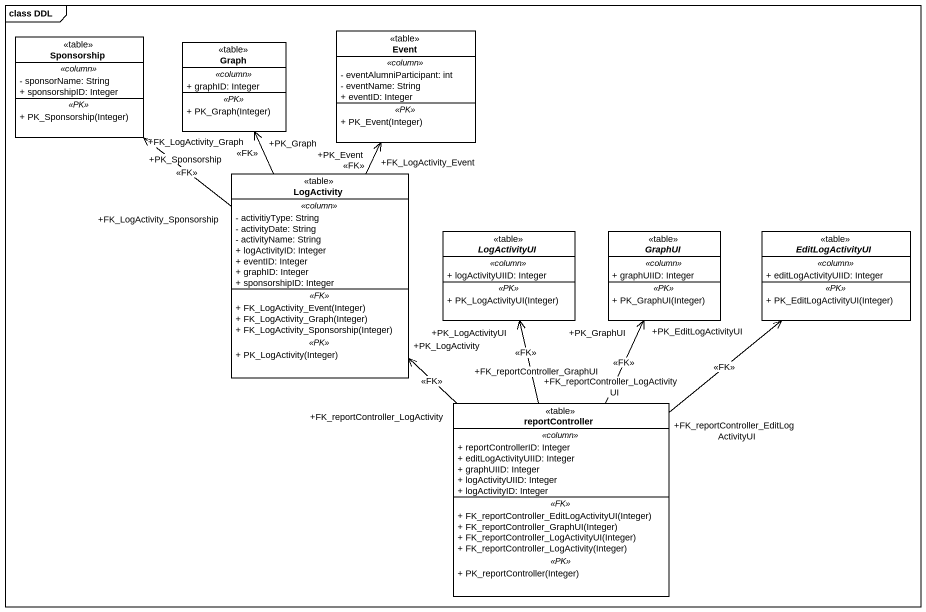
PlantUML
@startuml
mainframe class DDL
hide circle
hide empty members
skinparam classAttributeIconSize 0
class Sponsorship <<table>> {
  .. <<column>> ..
  - sponsorName: String
  + sponsorshipID: Integer
  .. <<PK>> ..
  + PK_Sponsorship(Integer)
}
class Graph <<table>> {
  .. <<column>> ..
  + graphID: Integer
  .. <<PK>> ..
  + PK_Graph(Integer)
}
class Event <<table>> {
  .. <<column>> ..
  - eventAlumniParticipant: int
  - eventName: String
  + eventID: Integer
  .. <<PK>> ..
  + PK_Event(Integer)
}
class LogActivity <<table>> {
  .. <<column>> ..
  - activitiyType: String
  - activityDate: String
  - activityName: String
  + logActivityID: Integer
  + eventID: Integer
  + graphID: Integer
  + sponsorshipID: Integer
  .. <<FK>> ..
  + FK_LogActivity_Event(Integer)
  + FK_LogActivity_Graph(Integer)
  + FK_LogActivity_Sponsorship(Integer)
  .. <<PK>> ..
  + PK_LogActivity(Integer)
}
abstract class LogActivityUI <<table>> {
  .. <<column>> ..
  + logActivityUIID: Integer
  .. <<PK>> ..
  + PK_LogActivityUI(Integer)
}
abstract class GraphUI <<table>> {
  .. <<column>> ..
  + graphUIID: Integer
  .. <<PK>> ..
  + PK_GraphUI(Integer)
}
abstract class EditLogActivityUI <<table>> {
  .. <<column>> ..
  + editLogActivityUIID: Integer
  .. <<PK>> ..
  + PK_EditLogActivityUI(Integer)
}
class reportController <<table>> {
  .. <<column>> ..
  + reportControllerID: Integer
  + editLogActivityUIID: Integer
  + graphUIID: Integer
  + logActivityUIID: Integer
  + logActivityID: Integer
  .. <<FK>> ..
  + FK_reportController_EditLogActivityUI(Integer)
  + FK_reportController_GraphUI(Integer)
  + FK_reportController_LogActivityUI(Integer)
  + FK_reportController_LogActivity(Integer)
  .. <<PK>> ..
  + PK_reportController(Integer)
}
LogActivity "+FK_LogActivity_Sponsorship" -up-> "+PK_Sponsorship" Sponsorship : <<FK>>
LogActivity "+FK_LogActivity_Graph" -up-> "+PK_Graph" Graph : <<FK>>
LogActivity "+FK_LogActivity_Event" -up-> "+PK_Event" Event : <<FK>>
reportController "+FK_reportController_LogActivity" -up-> "+PK_LogActivity" LogActivity : <<FK>>
reportController "+FK_reportController_LogActivityUI" -up-> "+PK_LogActivityUI" LogActivityUI : <<FK>>
reportController "+FK_reportController_GraphUI" -up-> "+PK_GraphUI" GraphUI : <<FK>>
reportController "+FK_reportController_EditLogActivityUI" -up-> "+PK_EditLogActivityUI" EditLogActivityUI : <<FK>>
@enduml
